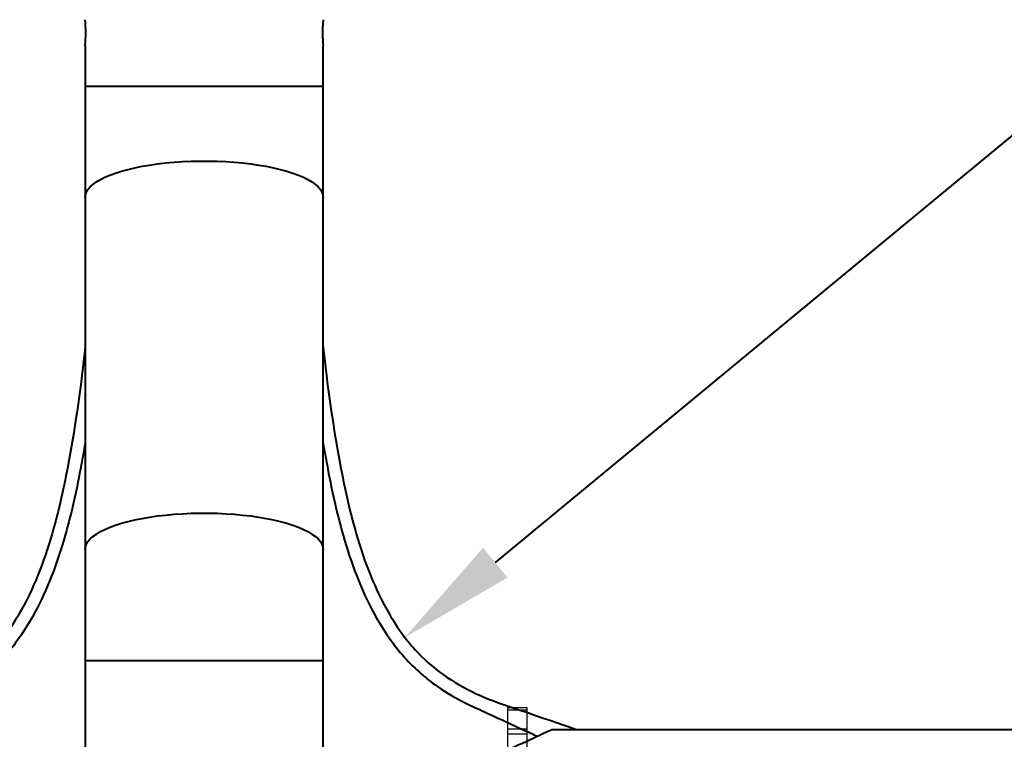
# Model space of a CAD drawing. Header units: inches. Extents: x -1851 to 6314, y -1304 to 4687.
# Drawn here: x -1570.58 to -1545.4, y 636.33 to 654.72 of the extents above; entities that cross this region are included whole.
import ezdxf
from ezdxf import colors
from ezdxf.entities.mleader import LeaderData, LeaderLine
from ezdxf.math import Vec2, Vec3

# ---------------------------------------------------------------- set-up
doc = ezdxf.new("R2010")
doc.units = ezdxf.units.IN
doc.header["$MEASUREMENT"] = 0
for name, color, linetype in [('DC STRING CABLES', 30, 'Continuous'), ('E-ARRY-TABL', 9, 'Continuous'), ('G-ANNO-TEXT', 1, 'Continuous'), ('WIRE MANAGEMENT', 4, 'Continuous')]:
    doc.layers.add(name, color=color, linetype=linetype)
doc.styles.add('NEI-A', font='arial.ttf')

msp = doc.modelspace()

# ---------------------------------------------------------------- linework, layer by layer
at = {"layer": 'DC STRING CABLES', "flags": 128}
msp.add_lwpolyline([(-1556.96579, 636.58143), (-1522.10172, 636.58143)], dxfattribs=at)
at = {"layer": 'DC STRING CABLES'}
for points, knots in [([(-1568.90427, 646.36494), (-1569.00508, 645.40175), (-1569.14003, 644.41813), (-1569.44169, 642.80082), (-1569.57514, 642.1825), (-1569.95928, 640.85915), (-1570.22609, 640.15909), (-1570.80142, 639.17687), (-1571.03903, 638.84749), (-1571.54377, 638.31202), (-1571.79892, 638.09523), (-1572.34346, 637.72799), (-1572.63235, 637.57453), (-1573.09532, 637.37156), (-1573.26291, 637.30614), (-1573.43291, 637.24635), (-1573.48344, 637.22858), (-1573.53418, 637.21131), (-1573.58491, 637.19404), (-1573.85924, 637.10066), (-1574.13356, 637.00727), (-1574.40788, 636.91389), (-1574.73343, 636.80307), (-1575.05897, 636.69225), (-1575.38452, 636.58143)], [5.15457521, 5.15457521, 5.15457521, 5.15457521, 7.98993795, 7.98993795, 9.67658056, 9.67658056, 11.68586125, 11.68586125, 12.79963808, 12.79963808, 13.7036105, 13.7036105, 14.60758292, 14.60758292, 15.10582563, 15.10582563, 15.10582563, 15.25390059, 15.25390059, 15.25390059, 16.0544781, 16.0544781, 16.0544781, 17.00455102, 17.00455102, 17.00455102, 17.00455102]), ([(-1568.90427, 643.89398), (-1568.93513, 643.71212), (-1568.96763, 643.52929), (-1569.11201, 642.7549), (-1569.24267, 642.14567), (-1569.61127, 640.85447), (-1569.86096, 640.17348), (-1570.4115, 639.16567), (-1570.65135, 638.80608), (-1571.19637, 638.17856), (-1571.49761, 637.90562), (-1572.06291, 637.51142), (-1572.3109, 637.36973), (-1572.56502, 637.24635), (-1572.63706, 637.21138), (-1572.70959, 637.17787), (-1572.78213, 637.14436), (-1572.94844, 637.06754), (-1573.11474, 636.99072), (-1573.28105, 636.91389), (-1573.52096, 636.80307), (-1573.76086, 636.69225), (-1574.00076, 636.58143), (-1574.12637, 636.52341), (-1574.25198, 636.46539), (-1574.37758, 636.40736)], [7.47877278, 7.47877278, 7.47877278, 7.47877278, 7.9877747, 7.9877747, 9.62277321, 9.62277321, 11.50333496, 11.50333496, 12.62233368, 12.62233368, 13.6409475, 13.6409475, 14.3830075, 14.3830075, 14.3830075, 14.59337778, 14.59337778, 14.59337778, 15.07571963, 15.07571963, 15.07571963, 15.77151121, 15.77151121, 15.77151121, 16.13580442, 16.13580442, 16.13580442, 16.13580442]), ([(-1559.50082, 635.38635), (-1559.38713, 635.45127), (-1559.2718, 635.51175), (-1559.15518, 635.56837), (-1559.08313, 635.60335), (-1559.0106, 635.63686), (-1558.93806, 635.67036), (-1558.77176, 635.74719), (-1558.60545, 635.82401), (-1558.43914, 635.90083), (-1558.19924, 636.01166), (-1557.95933, 636.12248), (-1557.71943, 636.2333), (-1557.47952, 636.34412), (-1557.23962, 636.45494), (-1556.99972, 636.56576), (-1556.98841, 636.57098), (-1556.9771, 636.57621), (-1556.96579, 636.58143)], [14.04246119, 14.04246119, 14.04246119, 14.04246119, 14.3830075, 14.3830075, 14.3830075, 14.59337778, 14.59337778, 14.59337778, 15.07571963, 15.07571963, 15.07571963, 15.77151121, 15.77151121, 15.77151121, 16.46730279, 16.46730279, 16.46730279, 16.50009763, 16.50009763, 16.50009763, 16.50009763])]:
    msp.add_open_spline(points, degree=3, knots=knots, dxfattribs=at)
at = {"layer": 'E-ARRY-TABL'}
for p, q in [((-1568.90427, 654.06427), (-1568.90427, 653.02465)), ((-1562.81593, 653.02465), (-1562.81593, 654.06427)), ((-1568.90427, 653.02465), (-1568.90427, 650.18196)), ((-1568.90427, 653.02465), (-1562.81593, 653.02465)), ((-1562.81593, 650.18196), (-1562.81593, 653.02465)), ((-1568.90427, 650.18196), (-1568.90427, 641.18125)), ((-1562.81593, 641.18125), (-1562.81593, 650.18196)), ((-1568.90427, 641.18125), (-1568.90427, 638.33855)), ((-1562.81593, 638.33855), (-1562.81593, 641.18125)), ((-1568.90427, 638.33855), (-1568.90427, 635.75215)), ((-1568.90427, 638.33855), (-1562.81593, 638.33855)), ((-1562.81593, 635.75215), (-1562.81593, 638.33855))]:
    msp.add_line(p, q, dxfattribs=at)
for points in [[(-1568.90427, 650.18196), (-1568.89615, 650.24986), (-1568.87183, 650.31741), (-1568.83144, 650.38423), (-1568.7752, 650.44998), (-1568.7034, 650.51429), (-1568.61644, 650.57683), (-1568.51476, 650.63727), (-1568.39893, 650.69527), (-1568.26955, 650.75054), (-1568.12731, 650.80277), (-1567.97298, 650.85169), (-1567.80737, 650.89704), (-1567.63137, 650.93857), (-1567.44593, 650.97606), (-1567.25202, 651.00932), (-1567.05069, 651.03816), (-1566.843, 651.06244), (-1566.63007, 651.08202), (-1566.41303, 651.09679), (-1566.19304, 651.10669), (-1565.97128, 651.11165), (-1565.74892, 651.11165), (-1565.52715, 651.10669), (-1565.30716, 651.09679), (-1565.09012, 651.08202), (-1564.87719, 651.06244), (-1564.66951, 651.03816), (-1564.46817, 651.00932), (-1564.27426, 650.97606), (-1564.08882, 650.93857), (-1563.91282, 650.89704), (-1563.74722, 650.85169), (-1563.59288, 650.80277), (-1563.45065, 650.75054), (-1563.32126, 650.69527), (-1563.20543, 650.63727), (-1563.10376, 650.57683), (-1563.01679, 650.51429), (-1562.945, 650.44998), (-1562.88875, 650.38423), (-1562.84837, 650.31741), (-1562.82405, 650.24986), (-1562.81593, 650.18196), (-1562.81593, 650.18196)], [(-1568.90427, 641.18125), (-1568.89615, 641.24915), (-1568.87183, 641.3167), (-1568.83144, 641.38352), (-1568.7752, 641.44927), (-1568.7034, 641.51358), (-1568.61644, 641.57612), (-1568.51476, 641.63656), (-1568.39893, 641.69456), (-1568.26955, 641.74983), (-1568.12731, 641.80206), (-1567.97298, 641.85098), (-1567.80737, 641.89633), (-1567.63137, 641.93786), (-1567.44593, 641.97535), (-1567.25202, 642.00861), (-1567.05069, 642.03745), (-1566.843, 642.06173), (-1566.63007, 642.08131), (-1566.41303, 642.09608), (-1566.19304, 642.10598), (-1565.97128, 642.11094), (-1565.74892, 642.11094), (-1565.52715, 642.10598), (-1565.30716, 642.09608), (-1565.09012, 642.08131), (-1564.87719, 642.06173), (-1564.66951, 642.03745), (-1564.46817, 642.00861), (-1564.27426, 641.97535), (-1564.08882, 641.93786), (-1563.91282, 641.89633), (-1563.74722, 641.85098), (-1563.59288, 641.80206), (-1563.45065, 641.74983), (-1563.32126, 641.69456), (-1563.20543, 641.63656), (-1563.10376, 641.57612), (-1563.01679, 641.51358), (-1562.945, 641.44927), (-1562.88875, 641.38352), (-1562.84837, 641.3167), (-1562.82405, 641.24915), (-1562.81593, 641.18125), (-1562.81593, 641.18125)]]:
    msp.add_lwpolyline(points, dxfattribs=at)
msp.add_arc((-1571.93873, 654.39202), 3.05256, 353.836344, 6.241457, dxfattribs=at)
msp.add_open_spline([(-1562.81593, 654.72389), (-1562.81633, 654.72025), (-1562.81715, 654.71295), (-1562.82284, 654.65612), (-1562.82921, 654.57225), (-1562.83382, 654.4672), (-1562.83453, 654.35394), (-1562.8311, 654.24539), (-1562.82495, 654.15256), (-1562.81907, 654.08893), (-1562.81575, 654.05848), (-1562.81625, 654.06312), (-1562.81637, 654.06427)], degree=3, knots=[0, 0, 0, 0, 0.10693842, 0.21386166, 0.32118004, 0.42876634, 0.53591992, 0.64261485, 0.74954076, 0.85702553, 0.96452825, 1, 1, 1, 1], dxfattribs=at)
at = {"layer": 'WIRE MANAGEMENT', "color": 4, "linetype": 'Continuous', "lineweight": 18, "elevation": 0.11854, "flags": 128}
msp.add_lwpolyline([(-1557.60172, 637.13195), (-1558.10172, 637.13195), (-1558.10172, 628.73195), (-1557.60172, 628.73195)], close=True, dxfattribs=at)
for points in [[(-1557.60172, 637.13195), (-1558.10172, 637.13195)], [(-1557.60172, 637.07086), (-1558.10172, 637.07086)], [(-1557.60172, 636.58736), (-1558.10172, 636.58736)], [(-1557.60172, 636.45929), (-1558.10172, 636.45929)]]:
    msp.add_lwpolyline(points, dxfattribs=at)

# ---------------------------------------------------------------- leaders
at = {"layer": 'G-ANNO-TEXT'}
ml = msp.add_multileader_mtext('Standard', dxfattribs=at)
ml.set_content('(TYP.) DC STRINGS FROM TRACKER TABLES TO BLA DROPS', color=256, style='NEI-A')
ml.set_leader_properties()
ml.build(insert=Vec2(0, 0))
ml.multileader.update_dxf_attribs({"dogleg_length": 0.89968, "arrow_head_size": 3})
ctx = ml.context
ctx.base_point, ctx.char_height, ctx.arrow_head_size, ctx.landing_gap_size, ctx.plane_origin = Vec3(-1543.77114, 652.19648), 2, 3, 1.53573, Vec3(-1495.73409, 607.66036)
notes = []
notes.append((ctx, [(0, (1, 1, 0), (-1544.67082, 652.19648), (1, 0), 0.89968, [(0, [(-1560.72659, 638.93349)], 0, [])])]))
ctx.mtext.insert, ctx.mtext.width, ctx.mtext.flow_direction = Vec3(-1542.23541, 653.21353), 49.1905321, 5
ctx.mtext.has_bg_fill, ctx.mtext.bg_color, ctx.mtext.bg_scale_factor, ctx.mtext.bg_transparency, ctx.mtext.use_window_bg_color = 1, -1073741824, 1.5, 0, 1
for ctx, leaders in notes:
    for number, flags, end, landing, length, lines in leaders:
        leader = LeaderData()
        leader.index, (leader.has_last_leader_line, leader.has_dogleg_vector, leader.attachment_direction) = number, flags
        leader.last_leader_point, leader.dogleg_vector, leader.dogleg_length = Vec3(end), Vec3(landing), length
        for number, points, colour, breaks in lines:
            line = LeaderLine()
            line.index, line.vertices, line.color, line.breaks = number, Vec3.list(points), colors.encode_raw_color(colour), breaks
            leader.lines.append(line)
        ctx.leaders.append(leader)

# ---------------------------------------------------------------- next in the draw order: linework, layer by layer
at = {"layer": 'DC STRING CABLES'}
for points, knots in [([(-1562.81593, 646.36494), (-1562.71511, 645.40175), (-1562.58016, 644.41813), (-1562.2785, 642.80082), (-1562.14506, 642.1825), (-1561.76092, 640.85915), (-1561.4941, 640.15909), (-1560.91878, 639.17687), (-1560.68117, 638.84749), (-1560.17642, 638.31202), (-1559.92127, 638.09523), (-1559.37673, 637.72799), (-1559.08784, 637.57453), (-1558.62487, 637.37156), (-1558.45729, 637.30614), (-1558.28728, 637.24635), (-1558.23676, 637.22858), (-1558.18602, 637.21131), (-1558.13528, 637.19404), (-1557.86096, 637.10066), (-1557.58664, 637.00727), (-1557.31231, 636.91389), (-1556.98677, 636.80307), (-1556.66122, 636.69225), (-1556.33567, 636.58143)], [5.15457521, 5.15457521, 5.15457521, 5.15457521, 7.98993795, 7.98993795, 9.67658056, 9.67658056, 11.68586125, 11.68586125, 12.79963808, 12.79963808, 13.7036105, 13.7036105, 14.60758292, 14.60758292, 15.10582563, 15.10582563, 15.10582563, 15.25390059, 15.25390059, 15.25390059, 16.0544781, 16.0544781, 16.0544781, 17.00455102, 17.00455102, 17.00455102, 17.00455102]), ([(-1562.81593, 643.89398), (-1562.78507, 643.71212), (-1562.75256, 643.52929), (-1562.60818, 642.7549), (-1562.47752, 642.14567), (-1562.10892, 640.85447), (-1561.85923, 640.17348), (-1561.30869, 639.16567), (-1561.06884, 638.80608), (-1560.52383, 638.17856), (-1560.22258, 637.90562), (-1559.65729, 637.51142), (-1559.40929, 637.36973), (-1559.15518, 637.24635), (-1559.08313, 637.21138), (-1559.0106, 637.17787), (-1558.93806, 637.14436), (-1558.77176, 637.06754), (-1558.60545, 636.99072), (-1558.43914, 636.91389), (-1558.19924, 636.80307), (-1557.95933, 636.69225), (-1557.71943, 636.58143), (-1557.59382, 636.52341), (-1557.46822, 636.46539), (-1557.34261, 636.40736)], [7.47877278, 7.47877278, 7.47877278, 7.47877278, 7.9877747, 7.9877747, 9.62277321, 9.62277321, 11.50333496, 11.50333496, 12.62233368, 12.62233368, 13.6409475, 13.6409475, 14.3830075, 14.3830075, 14.3830075, 14.59337778, 14.59337778, 14.59337778, 15.07571963, 15.07571963, 15.07571963, 15.77151121, 15.77151121, 15.77151121, 16.13580442, 16.13580442, 16.13580442, 16.13580442])]:
    msp.add_open_spline(points, degree=3, knots=knots, dxfattribs=at)

doc.saveas('drawing.dxf')
